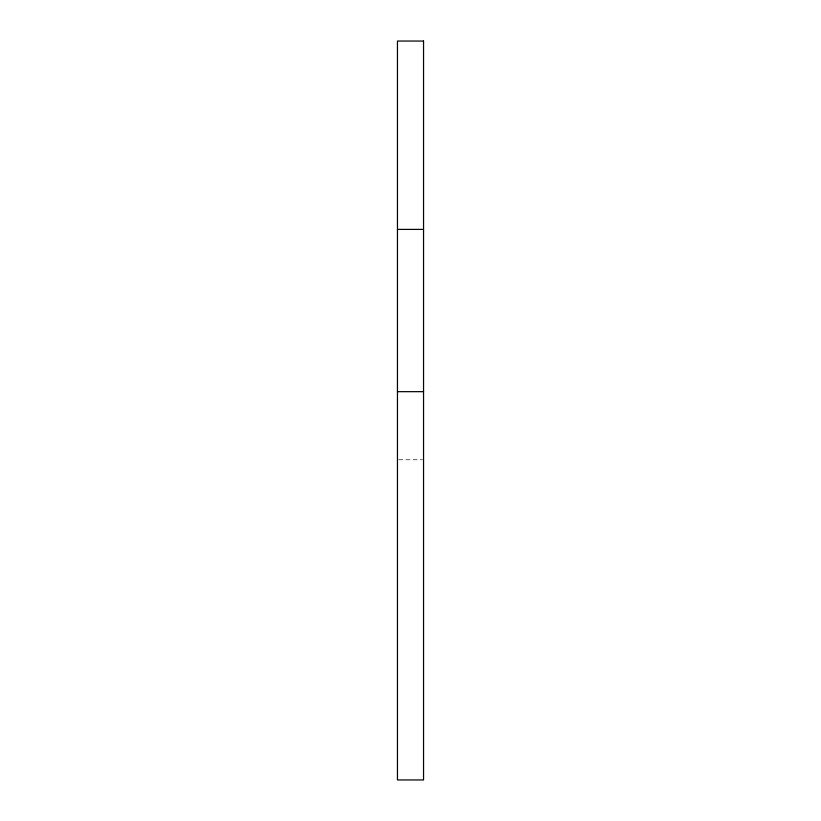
<?xml version="1.0" encoding="UTF-8"?>
<svg xmlns="http://www.w3.org/2000/svg" width="821" height="821" viewBox="0 0 821 821"><rect width="100%" height="100%" fill="white"/><g stroke="black" fill="none" stroke-linecap="round" stroke-linejoin="round"><path stroke-width="0.62" stroke-dasharray="4.11 3.08" d="M398.698 459.76L422.302 459.76"/><path stroke-width="1.23" d="M397.456 229.398L423.544 229.398M397.456 391.668L423.544 391.668M423.544 41.05L397.456 41.05L397.456 779.95L423.544 779.95L423.544 41.05"/></g></svg>
